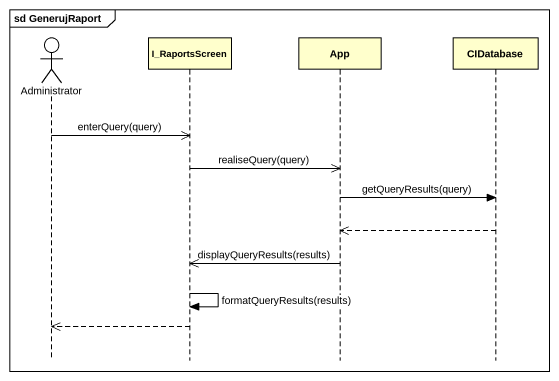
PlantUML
@startuml
mainframe sd GenerujRaport
hide footbox
actor Administrator
participant I_RaportsScreen
participant App
participant CIDatabase

Administrator ->> I_RaportsScreen : enterQuery(query)
I_RaportsScreen ->> App : realiseQuery(query)
App -> CIDatabase : getQueryResults(query)
CIDatabase -->> App
App ->> I_RaportsScreen : displayQueryResults(results)
I_RaportsScreen -> I_RaportsScreen : formatQueryResults(results)
I_RaportsScreen -->> Administrator
@enduml
